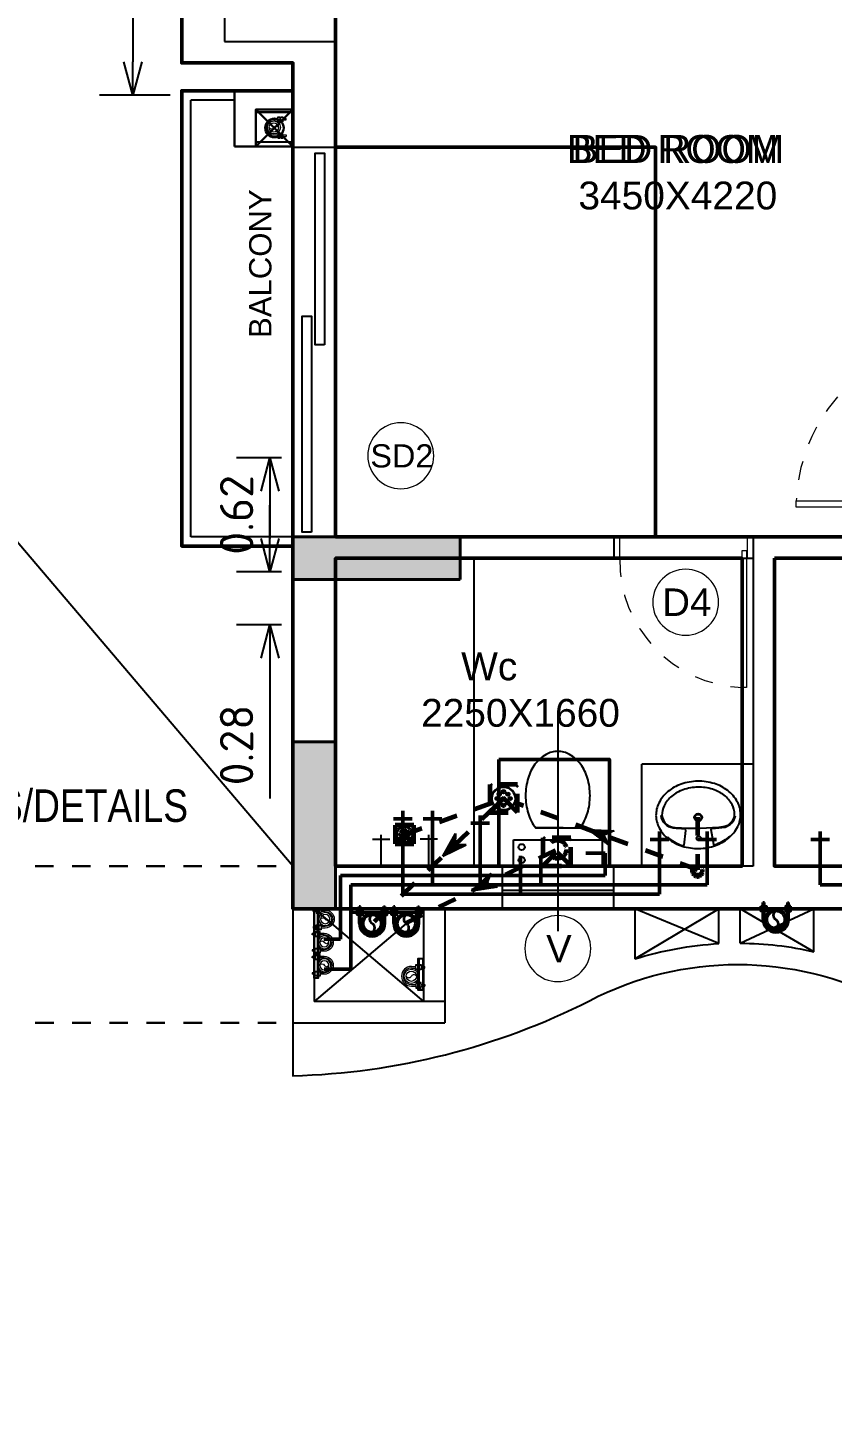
# Model space of a CAD drawing. Header units: inches. Extents: x 0 to 429, y 0 to 185.
# Drawn here: x 250 to 254.34, y 98.11 to 105.58 of the extents above; entities that cross this region are included whole.
import ezdxf
from ezdxf.enums import TextEntityAlignment as Align

# ---------------------------------------------------------------- set-up
doc = ezdxf.new("R2010")
doc.units = ezdxf.units.IN
doc.header["$MEASUREMENT"] = 0
doc.linetypes.add('Xr-4BHK-A-B-Typical-Sub$0$DASHED', pattern=[0.75, 0.5, -0.25])
doc.linetypes.add('Xr-4BHK-A-B-Typical-Sub$0$HIDDEN', pattern=[0.375, 0.25, -0.125])
doc.layers.get('DEFPOINTS').update_dxf_attribs({"lineweight": 18})
for name, color, linetype, lineweight in [('FLOOR01', 7, 'Continuous', 50), ('XR-4BHK-A-B-TYPICAL-SUB$0$CUTOUT', 6, 'Continuous', 30), ('XR-4BHK-A-B-TYPICAL-SUB$0$DOOR', 34, 'Continuous', 20), ('XR-4BHK-A-B-TYPICAL-SUB$0$LINE ABOVE', 6, 'Xr-4BHK-A-B-Typical-Sub$0$DASHED', 30), ('XR-4BHK-A-B-TYPICAL-SUB$0$PIPE', 30, 'Continuous', 30), ('XR-4BHK-A-B-TYPICAL-SUB$0$TOWER-COL', 1, 'Continuous', 40), ('XR-4BHK-A-B-TYPICAL-SUB$0$TOWER-COL-HATCH', 9, 'Continuous', 5), ('XR-4BHK-A-B-TYPICAL-SUB$0$WALL', 7, 'Continuous', 30)]:
    doc.layers.add(name, color=color, linetype=linetype, lineweight=lineweight)
doc.layers.add('XR-4BHK-A-B-TYPICAL-SUB$0$1PL-SHAFT-PIPE', color=7, linetype='Continuous')
doc.layers.add('XR-4BHK-A-B-TYPICAL-SUB$0$ELE', color=4, linetype='Continuous')
doc.layers.add('XR-4BHK-A-B-TYPICAL-SUB$0$SEWERARE LINE', color=7, linetype='Continuous', lineweight=35, true_color=0xca2d12)
doc.layers.add('XR-4BHK-A-B-TYPICAL-SUB$0$WATER SUPPLAY', color=7, linetype='Continuous', lineweight=0, true_color=0x00f000)
doc.styles.add('Sanvi Common', font='isocpeur.ttf')
doc.styles.add('Xr-4BHK-A-B-Typical-Sub$0$$0$DIM', font='arial.ttf', dxfattribs={"height": 4})
doc.styles.add('Xr-4BHK-A-B-Typical-Sub$0$$1$Standard', font='arial.ttf')
doc.styles.add('Xr-4BHK-A-B-Typical-Sub$0$DIM', font='arial.ttf')
doc.styles.add('Xr-4BHK-A-B-Typical-Sub$0$Standard', font='ARIALN.TTF')
doc.dimstyles.new('Sanvi Common', dxfattribs={"dimtxt": 0.18, "dimasz": 0.18, "dimexe": 0.18, "dimexo": 0.0625, "dimgap": 0.09, "dimtad": 1, "dimzin": 0, "dimdsep": 46, "dimtxsty": 'Sanvi Common', "dimblk": 'OPEN30', "dimcen": 0.09, "dimclrd": 68, "dimclre": 68, "dimclrt": 40, "dimadec": 0, "dimazin": 0, "dimtfac": 1, "dimtofl": 0, "dimtmove": 0, "dimatfit": 3, "dimldrblk": 'OPEN30', "dimfxl": 1, "dimtolj": 1, "dimtzin": 0, "dimarcsym": 0})

# ---------------------------------------------------------------- blocks, each defined once
blk = doc.blocks.new('Xr-4BHK-A-B-Typical-Sub$0$core typ')
at = {"layer": 'XR-4BHK-A-B-TYPICAL-SUB$0$ELE'}
blk.add_line((-3660.42111881543, -0.0001394749415339902), (1665.856820513174, -6264.821036823487), dxfattribs=at)
at = {"layer": 'XR-4BHK-A-B-TYPICAL-SUB$0$LINE ABOVE'}
for p, q in [((-5325.204664057674, -6264.991938614177), (1665.229753635911, -6265.158679529064)), ((-5324.555017209641, -7109.789141102206), (1665.436228831619, -7109.955882017159))]:
    blk.add_line(p, q, dxfattribs=at)
blk = doc.blocks.new('Xr-4BHK-A-B-Typical-Sub$0$basin6')
blk.add_lwpolyline([(285.2934714498795, -227.3402073958431, 0.1206050114433866), (264.9250448710143, -143.3080601715954, 0.1050703413403847), (202.1793294929555, -66.85247416090476, 0.0886492025878237), (112.5484028551584, -18.19339241354589, 0.0797378270325577), (0.8031899457271265, -0.0009029619881176, 0.0797378270325569), (-111.0227022276788, -17.69070568110362, 0.088649202587821), (-200.8715357833764, -65.94623754146812, 0.1050703413403811), (-263.9604269546578, -142.1188916984596, 0.1206050114433842), (-284.7065285501205, -226.058595277916, 0.120605011443388), (-264.3381019712549, -310.0907425021645, 0.1050703413403826), (-201.5923865931966, -386.5463285128538, 0.0886492025878227), (-111.9614599554004, -435.2054102602124, 0.0797378270325584), (-0.2162470459682027, -453.3978997117706, 0.0797378270325589), (111.6096451274386, -435.7080969926552, 0.0886492025878219), (201.4584786831354, -387.4525651322911, 0.1050703413403807), (264.5473698544172, -311.2799109752995, 0.120605011443382)], format="xyb", close=True)
for points in [[(-209.7065285501205, -79.98985251661941, -0.01680486891788), (-197.7677749082697, -69.86627177985918, -0.0921608508457037), (-106.0149899836835, -21.37322994853491, -0.4351277215707222), (-99.71413867093749, -24.69478230917218), (-85.2445206797231, -123.613478843033, -0.4477499644594207), (-92.36085448904736, -133.7247287180058, 0.0153645642859713), (-179.4983502626019, -141.3487863027761, 0.2725140364334764), (-249.2781254390975, -215.6120153494313, 0.2725140364334764)], [(210.2934714498795, -79.98985251661941, 0.01680486891788), (198.3547178080287, -69.86627177985918, 0.0921608508457037), (106.6019328834425, -21.37322994853446, 0.4351277215707222), (100.3010815706964, -24.69478230917264), (85.83146357948249, -123.613478843033, 0.3963443907103082), (97.15970380860676, -134.6683256285261, -0.0118557928021574), (170.1740434625414, -140.301828615644, -0.3404071676447263), (250.2754666896674, -226.8251453909007)], [(-244.4010232867579, -216.7137751216352, 0.0172432119503362), (-244.7066296595938, -226.1485327430634, 0.1206050114433753), (-228.8187253387566, -291.6958007072386, 0.1050703413403919), (-176.6215278271222, -355.2980291593732, 0.0886492025878153), (-99.35881457495293, -397.2426215136692, 0.0797378270325648), (-0.126309580820589, -413.3980008212439, 0.0797378270325629), (99.17784058948043, -397.6890197296552, 0.0886492025878172), (176.6283916822833, -356.0922912251627, 0.1050703413403667), (229.1110718687371, -292.7254294392905, 0.1206050114433997), (245.2935725593527, -227.2502699306957, 0.1206050114433708)]]:
    blk.add_lwpolyline(points, format="xyb")
for centre, radius in [((0.2934714498794619, -69.18885287727551), 14.46002586836821), ((1.36831066660693, -209.2250138947262), 26.41614066316425), ((1.36831066660693, -209.2250138947262), 21.04925606716732)]:
    blk.add_circle(centre, radius)
for centre, radius, start, end in [((-151.3197873896899, -237.7412537462595), 95.42678519909742, 106.2953086836022, 167.2702941941163), ((-3.49196232228428, -1750.185823778977), 1613.512917841294, 84.27689680190153, 96.2123264367735), ((155.3913177759048, -234.9219814708475), 90.22898964913263, 4.877457175646972, 88.71858128697289)]:
    blk.add_arc(centre, radius, start, end)
blk = doc.blocks.new('Xr-4BHK-A-B-Typical-Sub$0$1111')
for p, q in [((-6719.274586927844, 24832.21541770781), (-6719.274586927844, 24832.21541770757)), ((-6770.297927632695, 24610.7035688872), (-7008.810749818338, 24610.70356888464)), ((-6918.934341971064, 24610.7035688872), (-6770.297927632695, 24610.7035688872)), ((-7128.498731224099, 24545.53691638727), (-7128.498731224099, 24404.3425026373)), ((-6650.609946223907, 24545.53691638727), (-7128.498731224099, 24545.53691638727)), ((-6650.609367650235, 24404.3425026373), (-6650.609367650235, 24545.53691638727)), ((-7128.498731224099, 24404.3425026373), (-6650.609946223907, 24404.3425026373)), ((-6849.554338741815, 24404.3425026373), (-6849.554338742513, 24404.3425026387)), ((-6702.984759504441, 24404.34242388117), (-6702.984759378247, 24404.3425026373))]:
    blk.add_line(p, q)
at = {"extrusion": (0, 0, -0.9999999999999998)}
for centre, major_axis, ratio, start_param, end_param in [((-6889.554338723887, 24895.26306556142), (90.6246688875227, 90.6246688875227), 0.9999999999985453, -1.303122181830308, -0.7853981633981758), ((-6919.878919522045, 24842.01941884356), (133.9517165388556, 133.9517165388556), 0.9999999999724124, -0.267674144974732, 0.1566018769845483), ((-6735.889426989714, 24784.48130888701), (-231.5369194917326, 231.5369194917326), 0.9999999999999716, 5.205187414139048, 5.497787143782835)]:
    blk.add_ellipse(centre, major_axis=major_axis, ratio=ratio, start_param=start_param, end_param=end_param, dxfattribs=at)
at = {"extrusion": (0, 0, -1)}
for centre, major_axis, ratio, start_param, end_param in [((-6889.554338723887, 24895.26306556142), (-90.62466888756799, 90.62466888756799), 0.9999999999968505, 0.7853981633990229, 1.303122181829161), ((-6811.386958009331, 24807.22465526871), (175.7823815872862, 175.7823815872862), 0.999999999978424, 4.219590546639136, 4.55578710340462), ((-6859.229757925728, 24842.01941884356), (-133.9517165388781, 133.9517165388781), 0.9999999999832868, 6.126583430195991, 6.550859452151544), ((-6967.721719438676, 24807.22465526871), (-175.7823815853751, 175.7823815853751), 0.9999999999878928, 1.727398203776423, 2.063594760544665), ((-6735.889426989714, 24784.48130888748), (231.5369194917327, 231.5369194917327), 0.9999999999999714, 3.926990816986544, 4.219590546630329), ((-7043.21925045806, 24784.48130888748), (231.5369194901448, 231.5369194901448), 0.9999999999976678, 0.4927984337551386, 0.7853981633993256), ((-7043.21925045806, 24784.48130888701), (231.5369194936764, 231.5369194936764), 0.9999999999941902, 0.7853981634003531, 1.077997893043151), ((-6811.386958009331, 24761.73796250578), (-175.7823815872861, 175.7823815872861), 0.9999999999784244, 4.868990857364758, 5.205187414130243), ((-6967.721719438676, 24761.73796250578), (-231.1863063790527, 91.44161955207198), 0.9889506463526048, 3.056608940066738, 3.421061769405215), ((-6859.229757925496, 24726.94319893909), (-133.9517166011744, 133.9517166011744), 0.999999999576192, 4.837165415702824, 4.868990857265993), ((-6694.740500589833, 24437.16377004446), (11.5199454727117, 11.5199454727117), 0.9999999999696834, 1.570796326805002, 7.853981633984588)]:
    blk.add_ellipse(centre, major_axis=major_axis, ratio=ratio, start_param=start_param, end_param=end_param, dxfattribs=at)
at = {"extrusion": (0, 0, -0.9999999999999999)}
blk.add_ellipse((-6694.740500589833, 24507.03228540276), major_axis=(-11.51994547247887, 11.51994547247886), ratio=1, start_param=3.141592653589793, end_param=9.42477796076938, dxfattribs=at)
blk = doc.blocks.new('Xr-4BHK-A-B-Typical-Sub$0$d-750')
at = {"layer": 'XR-4BHK-A-B-TYPICAL-SUB$0$DOOR'}
for p, q in [((5.729134500143118e-09, 718.7499761594656), (5.729134500143118e-09, 749.9999761594656)), ((5.729134500143118e-09, 749.9999761594656), (115.0000000057291, 749.9999761594656)), ((115.0000000057291, 749.9999761594656), (115.0000000057291, 718.7499761594656)), ((115.0000000057291, 718.7499761594656), (5.729134500143118e-09, 718.7499761594656)), ((5.729134500143118e-09, -2.384052721993157e-05), (5.729134500143118e-09, 31.24997615947278)), ((5.729134500143118e-09, 31.24997615947278), (115.0000000057291, 31.24997615947278)), ((115.0000000057291, 31.24997615947278), (115.0000000057291, -2.384052721993157e-05)), ((115.0000000057291, -2.384052721993157e-05), (5.729134500143118e-09, -2.384052721993157e-05))]:
    blk.add_line(p, q, dxfattribs=at)
blk.add_lwpolyline([(73.88675761399941, 34.24997615947278), (811.340492390703, 34.24997615947278), (811.340492390703, 59.24997615947278), (73.88675761399941, 59.24997615947278)], close=True, dxfattribs=at)
at = {"layer": 'XR-4BHK-A-B-TYPICAL-SUB$0$DOOR', "color": 8, "linetype": 'Xr-4BHK-A-B-Typical-Sub$0$HIDDEN', "extrusion": (0, 0, -1)}
blk.add_ellipse((125.0000000057291, 31.24997615947278), major_axis=(218.3991734659579, 652.0652236637238), ratio=0.9987404314647262, start_param=-0.3381296109642833, end_param=1.207250979015199, dxfattribs=at)
blk = doc.blocks.new('Xr-4BHK-A-B-Typical-Sub$0$RWP')
at = {"layer": 'XR-4BHK-A-B-TYPICAL-SUB$0$CUTOUT'}
for p, q in [((0, 199.9999999999782), (200, 0)), ((200, 199.9999999999782), (0, 0))]:
    blk.add_line(p, q, dxfattribs=at)
blk.add_lwpolyline([(0, 0), (200, 0), (200, 199.9999999999782), (0, 199.9999999999782)], close=True, dxfattribs=at)
at = {"layer": 'XR-4BHK-A-B-TYPICAL-SUB$0$ELE'}
for p, q in [((0, 199.9999999999782), (0, 0)), ((25, 199.9999999999782), (25, 0))]:
    blk.add_line(p, q, dxfattribs=at)
at = {"layer": 'XR-4BHK-A-B-TYPICAL-SUB$0$PIPE'}
blk.add_circle((99.99999999998545, 99.99999999998545), 50, dxfattribs=at)
at = {"layer": 'XR-4BHK-A-B-TYPICAL-SUB$0$WALL'}
for p, q in [((0, 314.9999999999927), (300.338027563339, 314.9999999999854)), ((0, 199.9999999999782), (0, 314.9999999999927)), ((300.338027563339, 0.03130739104381064), (300.338027563339, 314.9999999999854)), ((0, 199.9999999999782), (185.3380275633244, 199.9999999999782)), ((185.3380275633244, 0.03130739104381064), (185.3380275633244, 199.9999999999782))]:
    blk.add_line(p, q, dxfattribs=at)
blk = doc.blocks.new('Xr-4BHK-A-B-Typical-Sub$0$$0$DOOR NO')
at = {"lineweight": 0}
blk.add_circle((5.684341886080801e-14, 0), 10, dxfattribs=at)
at = {"style": 'Xr-4BHK-A-B-Typical-Sub$0$$0$DIM'}
blk.add_attdef('X1', text='', height=9, dxfattribs=at).set_placement((5.684341886080801e-14, 0), align=Align.MIDDLE_CENTER)
blk = doc.blocks.new('_Open30')
at = {"color": 0, "linetype": 'ByBlock', "lineweight": -2}
for p, q in [((-1, 0.26794919), (0, 0)), ((0, 0), (-1, -0.26794919)), ((0, 0), (-1, 0))]:
    blk.add_line(p, q, dxfattribs=at)
blk = doc.blocks.new('*D374')
at = {"color": 68, "lineweight": -2, "transparency": 16777216}
for p, q in [((251.3667408404638, 103.2613270910948), (251.1251641425183, 103.2613270910948)), ((251.3051641425183, 103.0813270910948), (251.3051641425183, 102.8261456469548)), ((251.3667420489131, 102.6461456469548), (251.1251641425183, 102.6461456469548))]:
    blk.add_line(p, q, dxfattribs=at)
at = {"layer": 'DEFPOINTS', "color": 0, "transparency": 16777216}
for p in [(251.4292408404638, 103.2613270910948), (251.3051641425183, 102.6461456469548), (251.4292420489131, 102.6461456469548)]:
    blk.add_point(p, dxfattribs=at)
at = {"color": 68, "lineweight": -2, "transparency": 16777216, "xscale": 0.18, "yscale": 0.18, "zscale": 0.18}
for p, rotation in [((251.3051641425183, 103.2613270910948), 90), ((251.3051641425183, 102.6461456469548), 270)]:
    blk.add_blockref('_Open30', p, dxfattribs=dict(at, rotation=rotation))
at = {"color": 40, "transparency": 16777216, "insert": (251.1251641425183, 102.9537363690247), "char_height": 0.18, "attachment_point": 5, "rotation": 90, "style": 'Sanvi Common'}
blk.add_mtext('\\A1;0.62', dxfattribs=at)
blk = doc.blocks.new('*D375')
at = {"color": 68, "lineweight": -2, "transparency": 16777216}
for p, q in [((251.3051641425183, 102.8261456469548), (251.3051641425183, 103.0061456469548)), ((251.3667420489131, 102.6461456469548), (251.1251641425183, 102.6461456469548)), ((251.3667420489131, 102.3612790930344), (251.1251641425183, 102.3612790930344)), ((251.3051641425183, 102.1812790930343), (251.3051641425183, 101.4252790930344))]:
    blk.add_line(p, q, dxfattribs=at)
at = {"layer": 'DEFPOINTS', "color": 0, "transparency": 16777216}
for p in [(251.4292420489131, 102.6461456469548), (251.3051641425183, 102.3612790930344), (251.4292420489131, 102.3612790930344)]:
    blk.add_point(p, dxfattribs=at)
at = {"color": 68, "lineweight": -2, "transparency": 16777216, "xscale": 0.18, "yscale": 0.18, "zscale": 0.18}
for p, rotation in [((251.3051641425183, 102.6461456469548), 270), ((251.3051641425183, 102.3612790930344), 90)]:
    blk.add_blockref('_Open30', p, dxfattribs=dict(at, rotation=rotation))
at = {"color": 40, "transparency": 16777216, "insert": (251.1251641425183, 101.7132790930343), "char_height": 0.18, "attachment_point": 5, "rotation": 90, "style": 'Sanvi Common'}
blk.add_mtext('\\A1;0.28', dxfattribs=at)
blk = doc.blocks.new('*D379')
at = {"color": 68, "lineweight": -2, "transparency": 16777216}
for p, q in [((250.766744042636, 107.6712061962604), (250.3854137333396, 107.6712061962604)), ((250.5654137333397, 107.4912061962604), (250.5654137333397, 105.3963277258075)), ((250.766744042636, 105.2163277258075), (250.3854137333396, 105.2163277258075))]:
    blk.add_line(p, q, dxfattribs=at)
at = {"layer": 'DEFPOINTS', "color": 0, "transparency": 16777216}
for p in [(250.829244042636, 107.6712061962604), (250.5654137333397, 105.2163277258075), (250.829244042636, 105.2163277258075)]:
    blk.add_point(p, dxfattribs=at)
at = {"color": 68, "lineweight": -2, "transparency": 16777216, "xscale": 0.18, "yscale": 0.18, "zscale": 0.18}
for p, rotation in [((250.5654137333397, 107.6712061962604), 90), ((250.5654137333397, 105.2163277258075), 270)]:
    blk.add_blockref('_Open30', p, dxfattribs=dict(at, rotation=rotation))
at = {"color": 40, "transparency": 16777216, "insert": (250.3854137333396, 106.4437669610338), "char_height": 0.18, "attachment_point": 5, "rotation": 90, "style": 'Sanvi Common'}
blk.add_mtext('\\A1;2.45', dxfattribs=at)
blk = doc.blocks.new('Xr-4BHK-A-B-Typical-Sub$0$REV.CO.')
at = {"layer": 'XR-4BHK-A-B-TYPICAL-SUB$0$TOWER-COL-HATCH'}
for points in [[(459366.104815967, 17980.22713470212), (459596.1048159668, 17980.22713470212), (459596.1048159674, 17079.72934838452), (459366.104815967, 17079.72934838382)], [(459596.105343089, 16205.22670580415), (459596.105343089, 15975.22670580433), (458695.6610961314, 15975.22851060556), (458695.6610961307, 16205.22851060602)]]:
    blk.add_hatch(color=256, dxfattribs=at).paths.add_polyline_path(points)
at = {"layer": 'XR-4BHK-A-B-TYPICAL-SUB$0$TOWER-COL'}
for points in [[(459366.105343089, 17079.72934838417), (459596.105343089, 17079.72934838417), (459596.104815966, 17980.22713470212), (459366.104815966, 17980.22713470212)], [(458695.661096129, 16205.22713470212), (458695.661096129, 15975.22713470212), (459596.105343089, 15975.2267058052), (459596.105343089, 16205.2267058052)]]:
    blk.add_lwpolyline(points, close=True, dxfattribs=at)
blk = doc.blocks.new('Xr-4BHK-A-B-Typical-Sub$0$CI100')
at = {"layer": 'XR-4BHK-A-B-TYPICAL-SUB$0$SEWERARE LINE', "ltscale": 100}
for p, q in [((-78.8920929323649, -2.473825588822365e-09), (-78.8920929323649, 11.49232116586063)), ((-73.99999999970896, 60.66666666648234), (-74.00000000098953, 11.49232116586063)), ((-65.99999999976717, 60.66666666648234), (-65.99999999854481, 11.49232116586063)), ((-61.1079070615815, -2.473825588822365e-09), (-61.1079070615815, 11.49232116586063)), ((61.1079070615815, -2.473825588822365e-09), (61.1079070615815, 11.49232116586063)), ((65.99999999976717, 60.66666666648234), (65.9999999985157, 11.49232116586063)), ((73.99999999970896, 60.66666666648234), (74.00000000096043, 11.49232116586063)), ((78.8920929323649, -2.473825588822365e-09), (78.8920929323649, 11.49232116586063)), ((-78.89209293544991, -15.49232117328211), (-78.89209293544991, -4.000000002473826)), ((-74.00000000098953, -2.473825588822365e-09), (-74.00000000343425, -4.000000002473826)), ((-74.00000000343425, -15.49232117328211), (-74.00000000288128, -37.33333333814517)), ((-74.00000000343425, -16.76924574613804), (-74.00000000343425, -37.33333333567134)), ((-66.00000000098953, -37.33333333567134), (-74.00000000098953, -37.33333333567134)), ((-66.00000000098953, -2.473825588822365e-09), (-66.00000000098953, -4.000000002473826)), ((-66.00000000098953, -15.49232117328211), (-66.00000000098953, -37.33333333567134)), ((-66.00000000098953, -16.76924574613804), (-66.00000000098953, -37.33333333814517)), ((-61.10790706466651, -15.49232117328211), (-61.10790706466651, -4.000000002473826)), ((61.10790706466651, -15.49232117328211), (61.10790706466651, -4.000000002473826)), ((66.00000000096043, -2.473825588822365e-09), (66.00000000096043, -4.000000002473826)), ((66.00000000096043, -15.49232117328211), (66.00000000096043, -37.33333333567134)), ((66.00000000096043, -16.76924574613804), (66.00000000096043, -37.33333333814517)), ((66.00000000096043, -37.33333333567134), (74.00000000096043, -37.33333333567134)), ((74.00000000096043, -2.473825588822365e-09), (74.00000000340515, -4.000000002473826)), ((74.00000000340515, -15.49232117328211), (74.00000000285218, -37.33333333814517)), ((74.00000000340515, -16.76924574613804), (74.00000000340515, -37.33333333567134)), ((78.89209293544991, -15.49232117328211), (78.89209293544991, -4.000000002473826))]:
    blk.add_line(p, q, dxfattribs=at)
for points in [[(-85.44812645978527, -2.473825588822365e-09), (-54.55187353718793, -2.473825588822365e-09), (-54.55187353718793, 11.49232116586063), (-85.44812645978527, 11.49232116586063)], [(85.44812645975617, -2.473825588822365e-09), (54.55187353718793, -2.473825588822365e-09), (54.55187353718793, 11.49232116586063), (85.44812645975617, 11.49232116586063)], [(-85.4481264622882, -15.49232117328211), (-54.55187353971996, -15.49232117328211), (-54.55187353971996, -4.000000002473826), (-85.4481264622882, -4.000000002473826)], [(85.4481264622882, -15.49232117328211), (54.55187353969086, -15.49232117328211), (54.55187353969086, -4.000000002473826), (85.4481264622882, -4.000000002473826)]]:
    blk.add_lwpolyline(points, close=True, dxfattribs=at)
for radius in [60.6666666669153, 50.00000000020492]:
    blk.add_circle((0, 60.66666666648234), radius, dxfattribs=at)
for centre, radius, start, end in [((0, 60.66666666648234), 74.00000000030329, 0, 180), ((0, 60.66666666648234), 66.00000000027049, 0, 180), ((13.8690806030645, 85.66666666636593), 28.5893581037178, 119.0199020114029, 240.9800979885971), ((-13.8690806030645, 35.66666666656965), 28.5893581037178, 299.0199020114029, 60.98009798859712)]:
    blk.add_arc(centre, radius, start, end, dxfattribs=at)
blk = doc.blocks.new('Xr-4BHK-A-B-Typical-Sub$0$CI50')
at = {"layer": 'XR-4BHK-A-B-TYPICAL-SUB$0$WATER SUPPLAY', "ltscale": 100}
for p, q in [((-53.22542626422364, 2), (-53.22542626422364, 13.49232116833446)), ((-48.33333333313931, 34.99999999991269), (-48.33333333284827, 13.49232116833446)), ((-48.33333333284827, 2), (-48.33333333529299, -2)), ((-40.33333333319752, 34.99999999991269), (-40.33333333040355, 13.49232116833446)), ((-40.33333333284827, 2), (-40.33333333284827, -2)), ((-35.44124039344024, 2), (-35.44124039344024, 13.49232116833446)), ((35.44124039344024, 2), (35.44124039344024, 13.49232116833446)), ((40.33333333319752, 34.99999999481952), (40.33333333354676, 13.49232116324129)), ((40.33333333284827, 2), (40.33333333284827, -2)), ((48.33333333313931, 34.99999999481952), (48.33333333599148, 13.49232116324129)), ((48.33333333284827, 2), (48.33333333529299, -2)), ((53.22542626422364, 2), (53.22542626422364, 13.49232116833446)), ((-53.22542626730865, -13.49232117080828), (-53.22542626730865, -2)), ((-48.33333333529299, -13.49232117080828), (-48.33333333471091, -30.62995350570418)), ((-48.33333333529299, -14.76924574369332), (-48.33333333529299, -30.62995350323035)), ((-40.33333333284827, -30.62995350323035), (-48.33333333284827, -30.62995350323035)), ((-40.33333333284827, -13.49232117080828), (-40.33333333284827, -30.62995350323035)), ((-40.33333333284827, -14.76924574369332), (-40.33333333284827, -30.62995350570418)), ((-35.44124039652525, -13.49232117080828), (-35.44124039652525, -2)), ((35.44124039652525, -13.49232117080828), (35.44124039652525, -2)), ((40.33333333284827, -13.49232117080828), (40.33333333284827, -30.62995350323035)), ((40.33333333284827, -14.76924574369332), (40.33333333284827, -30.62995350570418)), ((40.33333333284827, -30.62995350323035), (48.33333333284827, -30.62995350323035)), ((48.33333333529299, -13.49232117080828), (48.33333333471091, -30.62995350570418)), ((48.33333333529299, -14.76924574369332), (48.33333333529299, -30.62995350323035)), ((53.22542626730865, -13.49232117080828), (53.22542626730865, -2))]:
    blk.add_line(p, q, dxfattribs=at)
at = {"layer": 'XR-4BHK-A-B-TYPICAL-SUB$0$WATER SUPPLAY', "ltscale": 100, "elevation": 1.671858e-10}
for points in [[(-57.92892428027699, 2), (-30.86954810534371, 2), (-30.86954810534371, 13.49232116833446), (-57.92892428027699, 13.49232116833446)], [(57.92892428027699, 2), (30.86954810534371, 2), (30.86954810534371, 13.49232116833446), (57.92892428027699, 13.49232116833446)], [(-57.92892428277992, -13.49232117080828), (-30.86954810784664, -13.49232117080828), (-30.86954810784664, -2), (-57.92892428277992, -2)], [(57.92892428277992, -13.49232117080828), (30.86954810784664, -13.49232117080828), (30.86954810784664, -2), (57.92892428277992, -2)]]:
    blk.add_lwpolyline(points, close=True, dxfattribs=at)
at = {"layer": 'XR-4BHK-A-B-TYPICAL-SUB$0$WATER SUPPLAY', "ltscale": 100}
for radius in [34.99999999990905, 24.99999999990905]:
    blk.add_circle((0, 34.99999999991269), radius, dxfattribs=at)
for centre, radius, start, end in [((0, 34.99999999991269), 48.33333333322298, 1.667526652835144e-09, 179.9999999983325), ((0, 34.99999999991269), 40.33333333322297, 359.9999999983325, 180.0000000016675), ((6.934540301561356, 47.49999999985448), 14.29467905174831, 119.0199020128229, 240.9800979871771), ((-6.934540301561356, 22.4999999999709), 14.29467905174831, 299.0199020128229, 60.98009798717712)]:
    blk.add_arc(centre, radius, start, end, dxfattribs=at)
blk = doc.blocks.new('Xr-4BHK-A-B-Typical-Sub$0$A6')
at = {"linetype": 'Continuous', "lineweight": -3}
h = blk.add_hatch(dxfattribs=at)
h.set_pattern_fill('ANSI31', color=8, scale=51.85001933485683, angle=269.9862146204266, style=0)
h.set_pattern_definition([(314.9862146204265, (-3558.981502296403, 121585.5365484209), (4.584040057853496, 4.581834745929909), [])])
h.paths.add_polyline_path([(-42.47234761156142, 41.50318173249252), (0, 0), (-42.49231404624879, -41.48273921257351), (91.68663005856797, -0.02205982757732272)])
for p, q in [((-42.49231404624879, -41.48273921245709), (0, 0)), ((-42.47234761156142, 41.50318173249252), (0, 0)), ((91.68663005856797, -0.0220598274609074), (-42.47234761156142, 41.50318173249252)), ((0, 0), (91.68663005856797, -0.0220598274609074)), ((91.68663005856797, -0.0220598274609074), (-42.49231404624879, -41.48273921245709))]:
    blk.add_line(p, q, dxfattribs=at)
blk = doc.blocks.new('Xr-4BHK-A-B-Typical-Sub$0$FT 100')
at = {"linetype": 'Continuous'}
blk.add_ellipse((0, 9.313226e-10), major_axis=(63.43259801403039, -2.92498021481441), ratio=0.9999999998229452, start_param=0.0460789852015406, end_param=6.329264292381125, dxfattribs=at)
for centre, major_axis, ratio in [((-36.73191107809544, 9.313226e-10), (7.970910180024961, 9e-16), 0.9999999998347632), ((-23.28150001447648, 23.28150001075119), (7.970910180354233, 9e-16), 0.999999999793454), ((0, 35.35070415306836), (7.970910180354233, 9e-16), 0.9999999998760722), ((0, 9.313226e-10), (7.970910180683508, 9e-16), 0.9999999997521444), ((23.28150001447648, 23.28150001075119), (7.970910180354233, 9e-16), 0.999999999793454), ((36.73191107762978, 9.313226e-10), (7.970910180683508, 0), 0.9999999997521444), ((-23.28150001447648, -23.28150000981986), (7.970910180354233, 9e-16), 0.9999999998347632), ((0, -35.35070415120572), (7.970910180354233, 9e-16), 0.999999999793454), ((23.28150001401082, -23.28150000981986), (7.970910180354233, 9e-16), 0.9999999998347632)]:
    blk.add_ellipse(centre, major_axis=major_axis, ratio=ratio)
blk = doc.blocks.new('Xr-4BHK-A-B-Typical-Sub$0$A$C14D55273')
at = {"layer": 'XR-4BHK-A-B-TYPICAL-SUB$0$WATER SUPPLAY', "lineweight": 50}
for p, q in [((12186.19371020107, -2395.013591017312), (12043.09715384018, -2395.013591017312)), ((12043.09715384018, -2395.013591017312), (12043.09715384015, -2849.462113912334)), ((12098.15301171486, -2556.9499072951), (12098.15259995128, -2899.462025665052)), ((12188.16748189332, -2556.9499072951), (12098.15301171486, -2556.9499072951)), ((10379.22725227184, -2799.461531275301), (11762.65573035623, -2799.462323681495)), ((10379.22725439869, -3136.769172973756), (10379.22725227184, -2799.461531275301)), ((11128.6479631688, -3006.414844072642), (11128.64796316883, -2799.461960531771)), ((11762.65573318524, -3248.134652752531), (11762.65573035623, -2799.462323681495)), ((9513.269694108778, -2849.461383786038), (8032.069917174813, -2849.461963301757)), ((9513.269691864203, -3136.769172981672), (9513.269694108778, -2849.461383786038)), ((10121.73196154388, -2849.461383786038), (12043.09715384012, -2849.461383786162)), ((10121.73196378845, -3136.769172981672), (10121.73196154388, -2849.461383786038)), ((10671.76346569491, -2899.461088295036), (12098.15259995128, -2899.462025665052)), ((10671.76346569491, -2899.461088295036), (10671.76346569491, -3020.084891432707)), ((11018.99362643802, -3006.414844072642), (11018.99362643799, -2849.461671379337)), ((11345.73300100834, -3223.503715586427), (11345.73299808614, -2849.462084874685)), ((11602.93174058036, -3248.134652760447), (11602.93173847784, -2849.461963301757)), ((10671.76346569491, -3020.084891432707), (10776.48227427591, -3020.084891432707)), ((9463.269692196161, -3094.269172989443), (9563.269692196161, -3094.269172989501)), ((10171.73196345649, -3094.269172989443), (10071.73196345649, -3094.269172989501)), ((10429.2272540667, -3094.269172981527), (10329.22725406667, -3094.269172981585)), ((11395.73300067638, -3181.003715594197), (11295.73300067638, -3181.003715594255)), ((11652.9317402484, -3205.634652768218), (11552.9317402484, -3205.634652768276)), ((11812.65573285325, -3205.634652760302), (11712.65573285322, -3205.63465276036))]:
    blk.add_line(p, q, dxfattribs=at)
blk = doc.blocks.new('Xr-4BHK-A-B-Typical-Sub$0$A$C2521575D')
at = {"layer": 'XR-4BHK-A-B-TYPICAL-SUB$0$1PL-SHAFT-PIPE'}
for p, q in [((20261.74114899826, 2542.213195606106), (20261.74091867113, 2167.597190931963)), ((20828.63651609627, 2521.213195605655), (20448.48196039401, 2521.21335244552)), ((20807.63651609636, 2271.556496618228), (20807.63674642358, 2100.344077705668))]:
    blk.add_line(p, q, dxfattribs=at)
for points in [[(20240.74114899826, 2542.213195606106), (20240.74123235085, 2167.597190931963), (20265.74123235085, 2167.597190931963), (20265.74114899826, 2542.213195606106)], [(20828.63651609627, 2542.213195605655), (20448.48196039401, 2542.264056891254), (20448.48196039401, 2517.213056871769), (20828.63651609627, 2517.213195605655)], [(20828.63651609636, 2271.556496618228), (20828.63643274386, 2100.344077705668), (20803.63643274386, 2100.344077705668), (20803.63651609636, 2271.556496618228)]]:
    blk.add_lwpolyline(points, close=True, dxfattribs=at)
at = {"layer": 'XR-4BHK-A-B-TYPICAL-SUB$0$SEWERARE LINE', "linetype": 'Xr-4BHK-A-B-Typical-Sub$0$HIDDEN', "lineweight": 60, "ltscale": 200}
for p, q in [((21339.3241421383, 3059.222235245266), (21189.3241421383, 3209.222235245266)), ((21189.3241421383, 3059.222235245266), (21339.3241421383, 3209.222235245266)), ((21218.32897427998, 3090.442158902311), (20555.59628049645, 2459.626158387808)), ((20730.40221074165, 2940.323137846091), (21204.63813068814, 3112.546660607128)), ((22310.1069053908, 2749.726491270587, 1.467271152658278e-07), (21323.92356742508, 3112.309721180187, 8.425093183941844e-09)), ((20780.40221278914, 2890.323139893568), (20680.40221278914, 2990.323139893568)), ((20680.40221278914, 2890.323139893568), (20780.40221278914, 2990.323139893568)), ((22310.08922223869, 3033.745570456842), (22310.1069053908, 2749.726491270587, 1.467271152658278e-07)), ((21626.1379601371, 2771.78846947242), (21476.1379601371, 2921.78846947242)), ((21476.1379601371, 2771.78846947242), (21626.1379601371, 2921.78846947242)), ((20735.60923227883, 2462.455252833286), (21553.27495303401, 2860.234654457963, 5.02138850060194e-09))]:
    blk.add_line(p, q, dxfattribs=at)
for points in [[(21339.3241421383, 3209.222235245266), (21189.3241421383, 3209.222235245266), (21189.3241421383, 3059.222235245266), (21339.3241421383, 3059.222235245266)], [(20780.40221278914, 2990.323139893568), (20680.40221278914, 2990.323139893568), (20680.40221278914, 2890.323139893568), (20780.40221278914, 2890.323139893568)], [(21626.1379601371, 2921.78846947242), (21476.1379601371, 2921.78846947242), (21476.1379601371, 2771.78846947242), (21626.1379601371, 2771.78846947242)]]:
    blk.add_lwpolyline(points, close=True, dxfattribs=at)
blk.add_circle((21552.85195341596, 2860.028872888928), 50, dxfattribs=at)
for centre, radius, start, end in [((22310.1069053908, 2744.225389755215, 1.467271152658278e-07), 30.00000000001455, 146.4426901939736, 33.55730980602638), ((22310.1069053908, 2749.726491270587, 1.467271152658278e-07), 27.34613722429323, 156.093204849446, 23.90679515055401)]:
    blk.add_arc(centre, radius, start, end, dxfattribs=at)
at = {"layer": 'XR-4BHK-A-B-TYPICAL-SUB$0$1PL-SHAFT-PIPE', "rotation": 90}
blk.add_blockref('Xr-4BHK-A-B-Typical-Sub$0$CI50', (20060.77807717153, 6751.728830453845), dxfattribs=at)
at = {"layer": 'XR-4BHK-A-B-TYPICAL-SUB$0$1PL-SHAFT-PIPE', "xscale": -1, "rotation": 270}
for p in [(20267.74114899826, 2484.284271323326), (20262.80238349427, 2358.677687848613), (20262.80238349427, 2234.806462918685)]:
    blk.add_blockref('Xr-4BHK-A-B-Typical-Sub$0$CI50', p, dxfattribs=at)
at = {"layer": 'XR-4BHK-A-B-TYPICAL-SUB$0$1PL-SHAFT-PIPE'}
for name, p, xscale, yscale, zscale, rotation in [('Xr-4BHK-A-B-Typical-Sub$0$CI100', (20555.5962804679, 2517.451285720352), 0.9404999999969732, 0.9404999999969732, 0.9404999999969732, 180), ('Xr-4BHK-A-B-Typical-Sub$0$CI100', (20740.02876550684, 2517.213166790498), 0.9404999999969732, 0.9404999999969732, 0.9404999999969732, 180), ('Xr-4BHK-A-B-Typical-Sub$0$CI100', (22732.06780995571, 2538.292277189306), 0.9404999999969732, 0.9404999999969732, 0.9404999999969732, 180), ('Xr-4BHK-A-B-Typical-Sub$0$CI50', (20805.43669052434, 2175.852972912515), 1.099999999976717, 1.099999999976717, 1.099999999976717, 90)]:
    blk.add_blockref(name, p, dxfattribs=dict(at, xscale=xscale, yscale=yscale, zscale=zscale, rotation=rotation))
at = {"layer": 'XR-4BHK-A-B-TYPICAL-SUB$0$SEWERARE LINE', "linetype": 'Xr-4BHK-A-B-Typical-Sub$0$HIDDEN', "lineweight": 60, "ltscale": 200, "rotation": 90}
blk.add_blockref('Xr-4BHK-A-B-Typical-Sub$0$FT 100', (21264.32413906709, 3134.222232174056), dxfattribs=at)
at = {"layer": 'XR-4BHK-A-B-TYPICAL-SUB$0$SEWERARE LINE', "linetype": 'Xr-4BHK-A-B-Typical-Sub$0$HIDDEN', "lineweight": 60, "ltscale": 200, "extrusion": (-5.621964628790651e-09, -1.550145804284258e-08, 0.9999999999999999), "rotation": 160.0793134865189}
blk.add_blockref('Xr-4BHK-A-B-Typical-Sub$0$A6', (21805.74536194213, 2935.591513224453, -0.0001680331729450609), dxfattribs=at)
at = {"layer": 'XR-4BHK-A-B-TYPICAL-SUB$0$SEWERARE LINE', "linetype": 'Xr-4BHK-A-B-Typical-Sub$0$HIDDEN', "lineweight": 60, "ltscale": 200, "xscale": 0.6666666666715173, "yscale": 0.6666666666715173, "zscale": 0.6666666666715173, "rotation": 90}
blk.add_blockref('Xr-4BHK-A-B-Typical-Sub$0$FT 100', (20730.40221074226, 2940.323137846091), dxfattribs=at)
at = {"layer": 'XR-4BHK-A-B-TYPICAL-SUB$0$SEWERARE LINE', "linetype": 'Xr-4BHK-A-B-Typical-Sub$0$HIDDEN', "lineweight": 60, "ltscale": 200, "extrusion": (1.13602117801939e-08, -1.195187332808231e-08, 0.9999999999999999), "rotation": 223.5598119456764}
blk.add_blockref('Xr-4BHK-A-B-Typical-Sub$0$A6', (21003.47679572881, 2885.847490683426, 0.0002041128033318388), dxfattribs=at)
at = {"layer": 'XR-4BHK-A-B-TYPICAL-SUB$0$SEWERARE LINE', "linetype": 'Xr-4BHK-A-B-Typical-Sub$0$HIDDEN', "lineweight": 60, "ltscale": 200, "extrusion": (7.22203610018071e-09, -1.482376073434368e-08, 1), "rotation": 205.9886997885917}
blk.add_blockref('Xr-4BHK-A-B-Typical-Sub$0$A6', (21174.57046437974, 2676.06029718475, 0.0001132564580958506), dxfattribs=at)
at = {"layer": 'XR-4BHK-A-B-TYPICAL-SUB$0$WATER SUPPLAY', "rotation": 180}
blk.add_blockref('Xr-4BHK-A-B-Typical-Sub$0$A$C14D55273', (32483.86342341101, -180.5821660755682), dxfattribs=at)

msp = doc.modelspace()

# ---------------------------------------------------------------- linework, layer by layer
for p, q in [((250.8292440426359, 107.0850216951363), (250.8292440426359, 105.3900698171488)), ((251.0592440426173, 106.8550698171453), (251.0592440426464, 105.5050698171395)), ((251.6592406620095, 105.5050698171541), (251.6592406620095, 106.8550701610362)), ((251.0592440426464, 105.5050698171395), (251.659243819193, 105.5050698171541)), ((251.6592407270275, 104.9350390205214), (251.6592406620095, 105.5050698171541)), ((250.8292440426359, 105.3900698171488), (251.4292406620281, 105.3900698171488)), ((251.4292406834485, 105.2400698174748), (251.4292406620281, 105.3900698171488)), ((251.1142719216934, 105.2400698171401), (250.8292439949057, 105.2400698171401)), ((250.8292440426359, 102.7850703279106), (250.8292439949057, 105.2400698171401)), ((251.1142719216934, 105.1900698171517), (250.8792439949231, 105.1900698171517)), ((250.8792440426243, 102.8350703279135), (250.8792439949231, 105.1900698171517)), ((251.429240727017, 104.9350390205214), (251.4292406998631, 105.1250698171494)), ((251.4292273127123, 102.8350703279135), (251.429240727017, 104.9350390205214)), ((251.6592407270275, 104.9350390205214), (251.429240727017, 104.9350390205214)), ((251.6592407270275, 104.9350390205214), (251.6592185423125, 102.8350704803884)), ((251.429240727017, 102.7850703279106), (250.8292440426359, 102.7850703279106)), ((251.429240727017, 102.8350703279135), (250.8792440426243, 102.8350703279135)), ((251.429240727017, 102.8350703279135), (253.1596640426198, 102.8350703279135)), ((251.4292408404637, 100.8300696932125), (251.429240727017, 102.8350703279135)), ((253.1596640426198, 102.8350703279135), (253.1596640426198, 102.7200703279082)), ((253.9092410426294, 102.8350216951363), (255.1092406620211, 102.8350216951363)), ((253.9092410426294, 102.8350216951363), (253.9092410426294, 101.0600216951421)), ((251.6592407335176, 102.7200703279082), (253.1596640426198, 102.7200703279082)), ((251.6592408274648, 101.0600696932084), (251.6592407335176, 102.7200703279082)), ((252.4063457979411, 101.0600216951421), (252.4063457979993, 102.7200216951456)), ((253.1591925768354, 102.7200216951456), (253.9092410427458, 102.7200216958295)), ((254.0242410426201, 102.7200216951456), (256.3396640426419, 102.7200216951456)), ((254.0242410426201, 102.7200216951456), (254.0242410426201, 101.0600216951421)), ((252.8563457979237, 101.8768029592462), (252.8563457979237, 100.7100122331463)), ((253.9092410426294, 101.610021695145), (253.3092410426236, 101.610021695145)), ((253.3092410426527, 101.0600217800816), (253.3092410426236, 101.610021695145)), ((251.9042569663199, 101.0600696932084), (251.9042569663199, 101.2293517917129)), ((252.161753000377, 101.0600696932084), (252.161753000377, 101.2293517917129)), ((254.2692569663106, 101.0600216951421), (254.2692569663106, 101.2293037936466)), ((251.8573075881051, 101.2048771948171), (251.9512078313039, 101.2048771948171)), ((252.2087023785918, 101.2048771948026), (252.1148021353931, 101.2048771948171)), ((254.2223075880958, 101.2048291967509), (254.3162078313237, 101.2048291967509)), ((252.5563457979353, 101.0600696932084), (251.6592408274648, 101.0600696932084)), ((253.1563457979411, 101.0600696932084), (252.5563457979353, 101.0600696932084)), ((252.5563457979353, 101.0600696932084), (252.5563457979353, 100.8300828468051)), ((253.1563457979411, 101.0600696932084), (253.1563457979411, 100.8300216951462)), ((253.9092410426294, 101.0600216951421), (253.1563457979411, 101.0600696932084)), ((254.9213457979551, 101.0600216951421), (254.0242410426201, 101.0600216951421)), ((253.1563457979411, 100.9600696932026), (252.5563457979353, 100.9600696932026)), ((252.5563457979353, 100.9300696932037), (253.1563457979411, 100.9300696932037)), ((251.4292420489421, 100.8300696932125), (251.4292420489421, 100.2152670201172)), ((252.5563457979353, 100.8300828468051), (251.5442420489327, 100.8300127793915)), ((251.5442420489327, 100.8300192997554), (252.1321374160236, 100.3302661567137)), ((252.1321374160236, 100.8300192997554), (251.5442420489327, 100.3302661567137)), ((251.5442420489327, 100.8300127793915), (251.5442420489327, 100.3302670201225)), ((252.1321374160236, 100.8300692976332), (252.1321374160236, 100.3302670201225)), ((252.2471374160434, 100.8300614404721), (252.2471374160434, 100.3302661567137)), ((252.5563457979353, 100.8300696932125), (253.1563457979411, 100.8300696932125)), ((254.9213457979551, 100.8300216951462), (253.1563457979411, 100.8300216951462)), ((253.2713457979318, 100.8300216951462), (253.2713457979318, 100.5595399045556)), ((253.7255124645946, 100.6422456014403), (253.2713457979318, 100.8300216951462)), ((253.2713457979318, 100.5595399045556), (253.7255124645946, 100.8300216951462)), ((253.7255124645946, 100.6422456014403), (253.7255124645946, 100.8300216951462)), ((253.8405124646144, 100.6449703540707), (253.8405124646144, 100.8300216951462)), ((254.2371791312818, 100.5988410272544), (253.8405124646144, 100.8300216951462)), ((253.8405124646144, 100.6449703540707), (254.2371791312818, 100.8300216951462)), ((254.2371791312818, 100.5988410272544), (254.2371791312818, 100.8300216951462)), ((252.2471374160434, 100.3302661567137), (251.5442420489327, 100.3302661567137)), ((252.2471374160434, 100.3302670201225), (252.2471374160434, 100.2152670201172)), ((251.4292420489421, 100.2152670201172), (252.2471374160434, 100.2152670201172))]:
    msp.add_line(p, q)
for points in [[(251.5984898245426, 103.8711503865921), (251.5484898245542, 103.8711503865921), (251.5484897768239, 104.9032330452024), (251.5984897768123, 104.9032330452024)], [(251.5292193817206, 102.8605934394578), (251.4792193817322, 102.8605934394578), (251.4792193817322, 104.0252465585941), (251.5292193817206, 104.0252465585941)]]:
    msp.add_lwpolyline(points, close=True)
for points in [[(253.2713457979318, 100.5595399045556, -0.06273016679442756), (253.7255124645946, 100.6422456014403, -0.06273016679442756)], [(253.8405124646144, 100.6449703540707, -0.05421113696693754), (254.2371791312818, 100.5988410272544)], [(251.4292420489421, 100.2152670201172), (251.4292420489421, 99.93002169513746, 0.1110505788622182), (253.0275743352015, 100.3346281833215, -0.2444965612225505), (254.6259077500783, 100.3346281833506, 0.1110506732283804), (256.2242411644604, 99.93002169532663, -74.79183126275576)]]:
    msp.add_lwpolyline(points, format="xyb")
at = {"layer": 'FLOOR01', "color": 246}
msp.add_line((253.0846870820772, 102.7200216951835), (253.8347315091517, 102.7200216957658), dxfattribs=at)
at = {"layer": 'FLOOR01', "color": 181}
msp.add_lwpolyline([(249.7633724203388, 111.5904044748227), (253.1592342409185, 111.5904055843043), (253.1592342409185, 110.1206298964157), (251.4292317200798, 110.1206298964157), (251.4292394268905, 107.0858615924722), (250.8292342409313, 107.085405706303), (250.8292342409313, 105.3904057063105), (251.4292310387591, 105.3904057063105), (251.4292310387591, 100.8304060502037), (256.2242354471291, 100.8303575843079), (256.224235052161, 100.1409112731403), (258.1792308603235, 100.1409112731403), (258.1792308603235, 99.54040758425846), (259.379624094383, 99.54040758431667), (259.3792311182824, 98.11039715140079), (263.784232068725, 98.11039715140079), (263.7842171651482, 103.970405090286), (263.4042229873648, 103.9704057422555), (263.4042317200565, 109.0604055659992), (261.4142410919649, 109.0604055660138), (261.4142410919649, 112.825405184462), (256.7746652920086, 112.825405184462), (256.774655449879, 116.1256184782601)], dxfattribs=at)
at = {"layer": 'FLOOR01', "color": 230}
msp.add_lwpolyline([(250.8292354493806, 107.0853968075012), (250.8292354493806, 105.3903968075088), (251.4292496092439, 105.3903968075088), (251.4292334556285, 100.830397151402), (256.2242366555492, 100.8303486854625), (256.2242362611923, 100.1409366305366), (258.1792320687146, 100.1409023743386), (258.1792320687437, 99.54039868550036), (259.3792323267025, 99.54039868551492), (259.3792323266734, 98.11039715140079), (263.784232068725, 98.11039715140079), (263.7842183735684, 103.9703961914843), (263.404224195785, 103.9703968434537), (263.4042329284766, 109.0603971513979)], dxfattribs=at)
at = {"layer": 'FLOOR01', "color": 150}
msp.add_lwpolyline([(251.6592096003642, 102.8354063695501), (255.1092317200728, 102.8354063695501), (255.1092317200728, 106.855405706307), (251.6592096003642, 106.855405706307)], close=True, dxfattribs=at)
at = {"layer": 'FLOOR01', "color": 35}
msp.add_lwpolyline([(251.4292318985154, 105.2404057063018), (250.8292350529573, 105.2404057063018), (250.8292351006876, 102.7854062170723), (251.4292318985154, 102.7854062170723)], close=True, dxfattribs=at)
at = {"layer": 'FLOOR01', "color": 103}
msp.add_lwpolyline([(251.6592096003642, 104.9354017786159), (253.384220660233, 104.9354017786159), (253.384220660233, 102.8354063695501), (251.6592096003642, 102.8354063695501)], close=True, dxfattribs=at)
at = {"layer": 'FLOOR01', "color": 81}
for points in [[(251.6592329723117, 101.0604055823701), (253.8499782719646, 101.0604055823701), (253.8499782719646, 102.720357584933), (251.6592329723117, 102.720357584933)], [(254.0242321006717, 102.7203575843073), (256.1092317200635, 102.7203575843073), (256.1092317200635, 101.0603575843038), (254.0242321006717, 101.0603575843038)]]:
    msp.add_lwpolyline(points, close=True, dxfattribs=at)
at = {"layer": 'FLOOR01', "color": 128}
msp.add_lwpolyline([(252.5382560431954, 101.6353748126917), (253.1347600665813, 101.6353748126917), (253.1347600665813, 101.0604055823701), (252.5382560431954, 101.0604055823701)], close=True, dxfattribs=at)

# ---------------------------------------------------------------- block references
at = {"xscale": 0.001, "yscale": 0.001, "zscale": 0.001}
for name, p in [('Xr-4BHK-A-B-Typical-Sub$0$A$C2521575D', (231.3003784470258, 98.29064342832096)), ('Xr-4BHK-A-B-Typical-Sub$0$core typ', (249.7638058200884, 107.3248441310858))]:
    msp.add_blockref(name, p, dxfattribs=at)
for name, p, xscale, yscale, zscale, rotation in [('Xr-4BHK-A-B-Typical-Sub$0$REV.CO.', (711.0253468648646, 118.8102972957418), 0.001, 0.001, 0.001, 180), ('Xr-4BHK-A-B-Typical-Sub$0$RWP', (251.4292719216957, 104.9397317895778), 0.001, 0.001, 0.001, 89.99999999999999), ('Xr-4BHK-A-B-Typical-Sub$0$basin6', (253.617876378272, 101.1551881360643), 0.0008000000005451249, 0.0008000000005451249, 0.0008000000005451249, 181.0950680543812)]:
    msp.add_blockref(name, p, dxfattribs=dict(xscale=xscale, yscale=yscale, zscale=zscale, rotation=rotation))
at = {"extrusion": (0, 0, -1)}
for name, p, xscale, yscale, zscale, rotation in [('Xr-4BHK-A-B-Typical-Sub$0$d-750', (-255.2242406629431, 102.9500217269229), 0.001333333333335759, 0.001333333333335759, -0.00133333333343756, 359.9999999471602), ('Xr-4BHK-A-B-Typical-Sub$0$d-750', (-253.9092410187934, 102.8350216951508), 0.001000064621199273, 0.001000064621199273, -0.001000064621278096, 269.9999999470595), ('Xr-4BHK-A-B-Typical-Sub$0$1111', (-245.9672145046699, 76.65572717774155), 0.001, 0.001, -0.001, 359.9999998932783)]:
    msp.add_blockref(name, p, dxfattribs=dict(at, xscale=xscale, yscale=yscale, zscale=zscale, rotation=rotation))
ref = msp.add_blockref('Xr-4BHK-A-B-Typical-Sub$0$$0$DOOR NO', (252.0104191243065, 103.2724814480312), dxfattribs=dict(xscale=-0.01777999999999997, yscale=0.01778, zscale=0.01778, rotation=180))
ref.add_attrib('X1', 'SD2', dxfattribs={"height": 0.125, "style": 'Xr-4BHK-A-B-Typical-Sub$0$$1$Standard'}).set_placement((252.0163821757071, 103.2719698518482), align=Align.MIDDLE_CENTER)
ref = msp.add_blockref('Xr-4BHK-A-B-Typical-Sub$0$$0$DOOR NO', (253.5462062276258, 102.4830306126092), dxfattribs=dict(xscale=-0.01778, yscale=0.01778, zscale=0.01778, rotation=180))
ref.add_attrib('X1', 'D4', dxfattribs={"height": 0.1481666666666666, "style": 'Xr-4BHK-A-B-Typical-Sub$0$$1$Standard'}).set_placement((253.5521692790264, 102.4830306126092), align=Align.MIDDLE_CENTER)
ref = msp.add_blockref('Xr-4BHK-A-B-Typical-Sub$0$$0$DOOR NO', (252.8569629495088, 100.615408052981), dxfattribs=dict(xscale=-0.01778, yscale=0.01778, zscale=0.01778, rotation=180))
ref.add_attrib('X1', 'V', dxfattribs={"height": 0.1481666666666666, "style": 'Xr-4BHK-A-B-Typical-Sub$0$$1$Standard'}).set_placement((252.8629260009095, 100.615408052981), align=Align.MIDDLE_CENTER)

# ---------------------------------------------------------------- texts
for s, height, style, p in [('BED ROOM', 0.15, 'Xr-4BHK-A-B-Typical-Sub$0$DIM', (252.9048993389644, 104.8511816014503)), ('3450X4220', 0.15, 'Xr-4BHK-A-B-Typical-Sub$0$DIM', (252.9679279883623, 104.6005676860364)), (' Wc', 0.15, 'Xr-4BHK-A-B-Typical-Sub$0$DIM', (252.2777279189087, 102.0620224177688)), ('2250X1660', 0.15, 'Xr-4BHK-A-B-Typical-Sub$0$DIM', (252.1196446992455, 101.811408502355)), ('ELEVATION FEATURE AS/DETAILS', 0.175, 'Xr-4BHK-A-B-Typical-Sub$0$Standard', (247.5333881485914, 101.2987505329071))]:
    msp.add_text(s, height=height, dxfattribs=dict(style=style)).set_placement(p)
at = {"style": 'Xr-4BHK-A-B-Typical-Sub$0$DIM'}
msp.add_text('BALCONY', height=0.12, rotation=89.99999999999999, dxfattribs=at).set_placement((251.313019199739, 103.9074681652997))
at = {"layer": 'FLOOR01', "color": 150, "style": 'Xr-4BHK-A-B-Typical-Sub$0$DIM'}
msp.add_text('BED ROOM', height=0.15, dxfattribs=at).set_placement((252.9356665974246, 104.8515443595447))
at = {"layer": 'FLOOR01', "color": 81, "style": 'Xr-4BHK-A-B-Typical-Sub$0$DIM'}
msp.add_text(' Wc', height=0.15, dxfattribs=at).set_placement((252.2777189769604, 102.0623583069305))

# ---------------------------------------------------------------- dimensions: what is measured, and where the dimension line sits
at = {"color": 2}
for base, p1, p2, picture, middle in [((250.5654137333397, 105.2163277258075), (250.8292440426359, 107.6712061962604), (250.8292440426359, 105.2163277258074), '*D379', (250.3854137333396, 106.4437669610338)), ((251.3051641425183, 102.6461456469548), (251.4292408404637, 103.2613270910948), (251.429242048913, 102.6461456469547), '*D374', (251.1251641425183, 102.9537363690247)), ((251.3051641425183, 102.3612790930344), (251.429242048913, 102.6461456469547), (251.429242048913, 102.3612790930343), '*D375', (251.1251641425183, 101.7132790930343))]:
    dim = msp.add_linear_dim(base=base, p1=p1, p2=p2, angle=90, dimstyle='Sanvi Common', dxfattribs=at)
    dim.commit()
    dim.dimension.update_dxf_attribs({"geometry": picture, "text_midpoint": middle})

doc.saveas('drawing.dxf')
